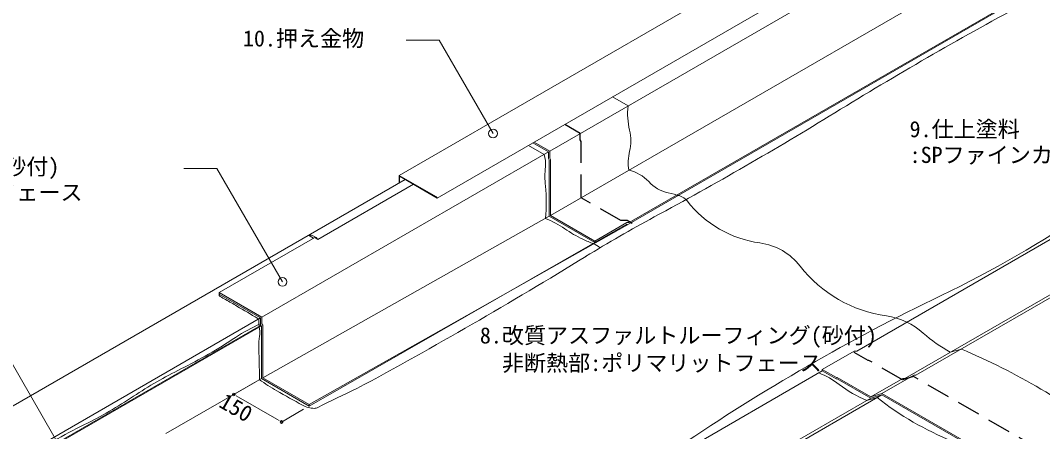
# Model space of a CAD drawing. Units: millimetres, scale not verified. Extents: x -1463 to 4837, y -4455 to 4455.
# Drawn here: x 666 to 3446, y 1591 to 2710 of the extents above; entities that cross this region are included whole.
import ezdxf
from ezdxf.enums import TextEntityAlignment as Align

# ---------------------------------------------------------------- set-up
doc = ezdxf.new("R2010")
doc.units = ezdxf.units.MM
doc.header["$LTSCALE"] = 10
doc.linetypes.add('USER1', pattern=[9.525, 6.35, -3.175])
for name, color, linetype, lineweight in [('0-0_0', 7, 'Continuous', 18), ('0-3_KUTAI', 3, 'Continuous', 18), ('0-4_BOUSUI', 1, 'Continuous', 18), ('0-5_MOJI', 7, 'Continuous', 18), ('0-7_sunpo', 7, 'Continuous', 18), ('0-8_KANAMONO', 4, 'Continuous', 18), ('0-A_BOUSUI3', 6, 'Continuous', 18)]:
    doc.layers.add(name, color=color, linetype=linetype, lineweight=lineweight)
doc.layers.add('0-9_bousui2', color=7, linetype='USER1')
doc.styles.add('ＭＳ ゴシック', font='')
doc.styles.get('ＭＳ ゴシック').set_extended_font_data('MS Gothic')

msp = doc.modelspace()

# ---------------------------------------------------------------- linework, layer by layer
at = {"layer": '0-0_0'}
for p, q in [((1243.03, 1693.82), (1249.52, 1690.07)), ((1252.77, 1688.2), (1259.27, 1684.45)), ((1369.68, 1620.7), (1363.19, 1624.45)), ((1379.43, 1615.07), (1372.93, 1618.82))]:
    msp.add_line(p, q, dxfattribs=at)
for centre in [(1246.28, 1691.95), (1376.18, 1616.95)]:
    msp.add_circle(centre, 3.75, dxfattribs=at)
at = {"layer": '0-3_KUTAI'}
msp.add_line((-542.84, 825), (1319.11, 1900), dxfattribs=at)
at = {"layer": '0-4_BOUSUI'}
for p, q in [((2105.46, 2354), (3172.41, 2970)), ((2107.63, 2179.25), (3477.25, 2970)), ((2314.96, 2152.98), (3730.08, 2970)), ((2321.89, 2159.55), (3725.64, 2970)), ((2940.42, 1809.94), (4427.25, 2668.36)), ((3071.6, 1735.68), (4427.25, 2518.36)), ((3101.62, 1744.34), (4427.25, 2509.7)), ((2276.07, 2501.5), (2318.5, 2477)), ((1322.58, 1902), (2102, 2352)), ((-672.75, 900), (1712.29, 2277)), ((1324.74, 1737.25), (2104.16, 2177.25)), ((1451.18, 1664.25), (2314.96, 2152.98)), ((2314.96, 2155.17), (2314.96, 2152.98)), ((1206.53, 1969), (1466.34, 2119)), ((2228.36, 2105.55), (2228.36, 2109.55)), ((1206.53, 1965), (1206.53, 1969)), ((20.07, 1130), (1319.11, 1880)), ((22.24, 1128.75), (1321.28, 1878.75)), ((3195.03, 1806.94), (3225.05, 1815.61)), ((2067.46, 1305.94), (2846.89, 1755.94)), ((1061.47, 1585.25), (1321.28, 1735.25)), ((2199.1, 1231.94), (2978.52, 1681.94)), ((2229.12, 1240.61), (3008.54, 1690.61))]:
    msp.add_line(p, q, dxfattribs=at)
for points in [[(2228.36, 2105.55), (2104.16, 2177.25), (2104.16, 2330.75), (2102, 2334.5), (2102, 2352), (2059.56, 2376.5)], [(2228.36, 2109.55), (2107.63, 2179.25), (2107.63, 2331.68), (2105.46, 2335.43), (2105.46, 2354), (2063.03, 2378.5)], [(1451.18, 1664.25), (1451.18, 1660.25), (2314.96, 2155.17)], [(2228.36, 2109.55), (2314.96, 2159.55), (2321.89, 2159.55)], [(1451.18, 1664.25), (1324.74, 1737.25), (1324.74, 1880.75), (1322.58, 1884.5), (1322.58, 1902), (1206.53, 1969)], [(1451.18, 1660.25), (1321.28, 1735.25), (1321.28, 1878.75), (1319.11, 1880), (1319.11, 1900), (1206.53, 1965)], [(2846.89, 1755.94), (2846.89, 1759.94), (2933.49, 1809.94), (2940.42, 1809.94)], [(4427.25, 875.51), (3009, 1694.34), (2978.98, 1685.68), (2887.6, 1738.44), (2885.23, 1737.8), (2846.89, 1759.94)], [(4427.25, 871.51), (3008.54, 1690.61), (2978.52, 1681.94), (2887.11, 1734.72), (2884.74, 1734.08), (2846.89, 1755.94)], [(2978.98, 1685.68), (3065.58, 1735.68), (3071.6, 1735.68)], [(3009, 1694.34), (3095.6, 1744.34), (3101.62, 1744.34)]]:
    msp.add_lwpolyline(points, dxfattribs=at)
for centre, radius, start, end in [((2507.97, 2456.31), 190.59, 173.76901, 193.80449), ((2206.5, 2382.24), 119.84, 346.19551, 13.80449), ((2449.94, 2322.43), 130.84, 166.19551, 188.8707), ((2297.29, 2199.43), 105.44, 42.81287, 77.18713), ((2450.69, 2341.55), 103.67, 222.81287, 257.18713), ((2311.05, 1727.55), 526.01, 73.63702, 77.18713), ((2448.27, 2194.91), 38.92, 37.82376, 73.63702), ((2718.61, 2404.79), 303.33, 217.82376, 262.17624), ((2654.55, 1938.56), 167.28, 37.82376, 82.17624), ((3070.15, 2261.21), 358.86, 217.82376, 262.17624), ((2995.64, 1719), 188.44, 48.0473, 82.17624), ((3386.19, 2153.46), 395.75, 228.0473, 241.11673), ((2491.96, 91.27), 1873.7, 52.13372, 66.96766)]:
    msp.add_arc(centre, radius, start, end, dxfattribs=at)
at = {"layer": '0-5_MOJI'}
for p, q in [((1714.9, 2655.75), (1804.9, 2655.75)), ((1951.33, 2402.12), (1804.9, 2655.75)), ((1110.45, 2306.78), (1200.45, 2306.78)), ((1378.6, 1998.21), (1200.45, 2306.78)), ((890.67, 1347.15), (553.61, 1930.94))]:
    msp.add_line(p, q, dxfattribs=at)
for centre in [(1951.33, 2402.12), (1378.6, 1998.21)]:
    msp.add_circle(centre, 12, dxfattribs=at)
at = {"layer": '0-7_sunpo'}
for p, q in [((1306.28, 1726.59), (1246.28, 1691.95)), ((1259.27, 1684.45), (1363.19, 1624.45)), ((1436.18, 1651.59), (1376.18, 1616.95))]:
    msp.add_line(p, q, dxfattribs=at)
at = {"layer": '0-8_KANAMONO'}
for p, q in [((1695.83, 2288), (2877.09, 2970)), ((1799.76, 2226.5), (3087.54, 2970))]:
    msp.add_line(p, q, dxfattribs=at)
msp.add_lwpolyline([(1695.83, 2267.5), (1695.83, 2288), (1795.43, 2230.5), (1799.51, 2227.1), (1799.76, 2226.5), (1696.96, 2285.85), (1696.96, 2268.15)], dxfattribs=at)
at = {"layer": '0-9_bousui2'}
for points in [[(2329.33, 2157.25), (2316.02, 2164.94), (2298.7, 2164.94), (2190.77, 2227.25), (2190.77, 2380.75), (2188.6, 2384.5), (2188.6, 2402), (2146.17, 2426.5)], [(4427.25, 971.51), (3095.15, 1740.61), (3065.12, 1731.94), (2973.71, 1784.72), (2971.34, 1784.08), (2933.49, 1805.94)]]:
    msp.add_lwpolyline(points, dxfattribs=at)
at = {"layer": '0-A_BOUSUI3'}
for p, q in [((2047.76, 2369.68), (2090.19, 2345.18)), ((1475, 2114), (1734.8, 2264)), ((1466.34, 2119), (1475, 2114)), ((2967.87, 1675.79), (2995.88, 1683.3))]:
    msp.add_line(p, q, dxfattribs=at)
msp.add_lwpolyline([(1466.34, 2119), (1462.87, 2117), (1449.02, 2125)], dxfattribs=at)
for centre, radius, start, end in [((8391.81, -6500.12), 10517.87, 118.4032, 121.5968), ((-2451.87, 11128.23), 10178.61, 298.4032, 301.5968), ((2014.87, 2320.16), 79.38, 353.63238, 18.3794), ((2327.33, 2285.29), 235.03, 173.63238, 186.36762), ((1699.56, 2215.23), 396.64, 353.63238, 6.36762), ((1989.29, 1914.33), 277.34, 55.52942, 67.87272), ((4228.47, -1225.16), 3865.37, 118.4032, 121.5968), ((1823.3, 4759.76), 3105.85, 295.69687, 304.30313), ((2354.11, 2445.72), 367.24, 235.52942, 244.47058), ((1452.94, 2098.09), 27.19, 35.80314, 98.30222), ((2403.77, 2549.72), 482.48, 244.47058, 248.15895), ((2196.25, 2031.96), 75.32, 51.84105, 68.15895), ((-4550.16, 13046.09), 12889.73, 298.4032, 301.5968), ((1211.62, 1963.41), 5.34, 162.66206, 239.50073), ((1716.59, 2820.7), 1000.29, 239.50073, 240.49927), ((215.74, 168.04), 2047.52, 59.50073, 60.49927), ((5545.71, -2975.93), 5478.86, 115.69687, 124.30313), ((-37808.74, -64386.61), 76968.57, 59.45179, 59.50073), ((1397.15, 2043.9), 168.41, 239.45179, 240.54821), ((1440.13, 1893.25), 125.85, 178.18203, 190.7395), ((1486.97, 1493.35), 425.4, 113.24122, 123.77328), ((1265.25, 1860.09), 52.15, 349.2605, 10.7395), ((527.2, 2928.49), 1301.1, 296.22672, 303.77328), ((1448.27, 1825.37), 134.14, 169.2605, 181.28319), ((-17343.91, 1347.39), 18664.12, 1.23327, 1.45826), ((1601.65, 747.5), 1130.18, 116.22672, 123.77328), ((868.32, 1740.62), 447.65, 358.91479, 1.08521), ((1680.71, 2249.5), 633.06, 234.81006, 239.89819), ((2762.08, 1551.09), 212.93, 52.06615, 69.34811), ((2715.65, 4034.73), 2696.58, 239.89819, 241.5968), ((2412.81, -148.87), 2034.62, 114.12716, 117.44757), ((3085.56, 1966.11), 313.26, 232.06615, 247.93385), ((322.02, 2660.92), 1171.69, 296.22672, 303.77328), ((3533.63, 2373.51), 874.96, 232.07797, 247.62185), ((1467.25, 1726.17), 72.09, 241.5968, 268.4032), ((1465.73, 1671.76), 17.66, 268.4032, 301.5968), ((1475.88, 318.71), 1439.31, 116.22672, 123.77328)]:
    msp.add_arc(centre, radius, start, end, dxfattribs=at)

# ---------------------------------------------------------------- texts
at = {"layer": '0-5_MOJI', "style": 'ＭＳ ゴシック'}
for s, p in [('10.押え金物', (1271.06, 2625.75)), ('9.仕上塗料', (3084.25, 2378.74)), (':SPファインカラー', (3084.25, 2308.74)), ('8.改質アスファルトルーフィング(砂付)', (-308, 2276.78)), ('立上り部:ポリマリットフェース', (-35.11, 2206.78)), ('8.改質アスファルトルーフィング(砂付)', (1915.51, 1817.49)), ('\u3000非断熱部:ポリマリットフェース', (1915.51, 1742.49))]:
    msp.add_text(s, height=43.99, dxfattribs=at).set_placement(p, align=Align.BOTTOM_LEFT)
at = {"layer": '0-7_sunpo', "style": 'ＭＳ ゴシック'}
msp.add_text('150', height=43.99, rotation=330, dxfattribs=at).set_placement((1196.03, 1648.21), align=Align.BOTTOM_LEFT)

doc.saveas('drawing.dxf')
